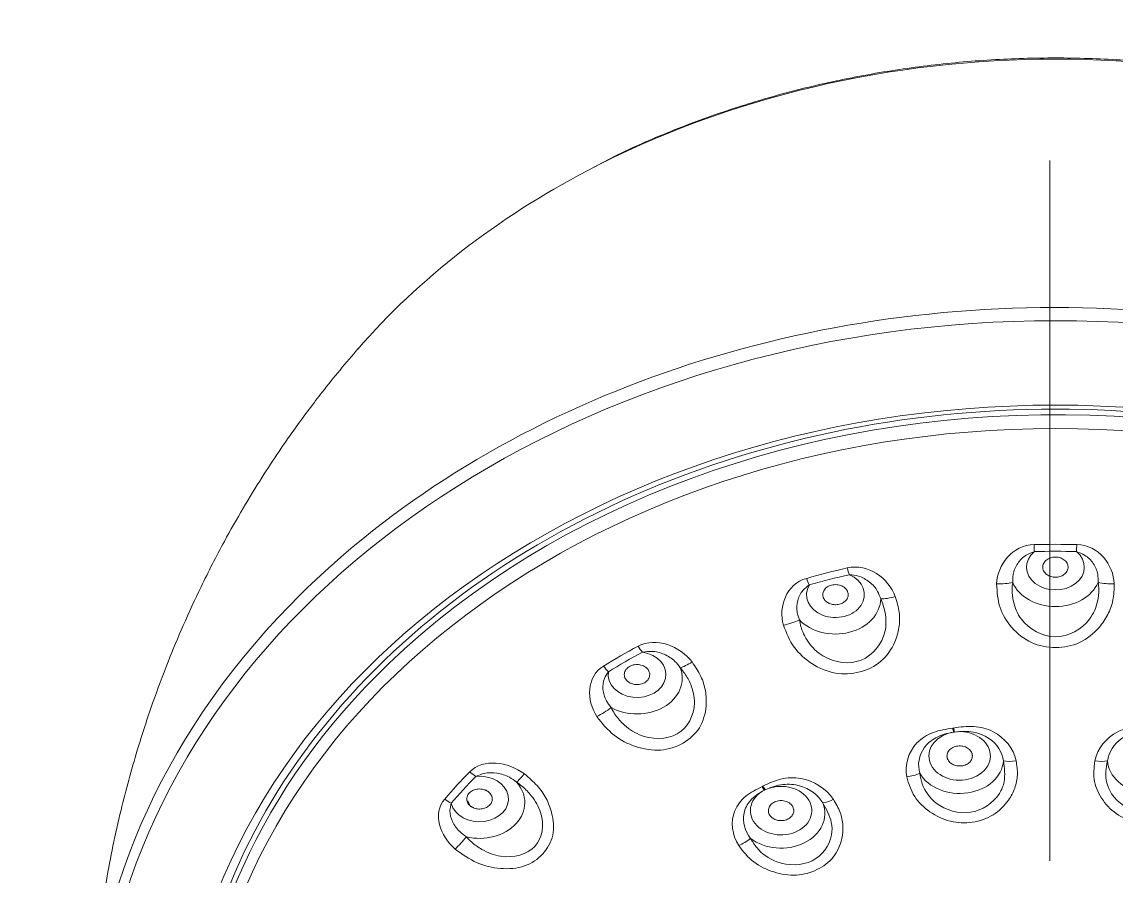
# Model space of a CAD drawing. Extents: x 900 to 2324, y -1513 to 827.
# Drawn here: x 1713.7 to 1756.74, y -699.6 to -666 of the extents above; entities that cross this region are included whole.
import ezdxf

# ---------------------------------------------------------------- set-up
doc = ezdxf.new("R2010")
doc.units = 0
doc.header["$LTSCALE"] = 4
doc.header["$MEASUREMENT"] = 0
doc.linetypes.add('CENTER2', pattern=[28.575, 19.05, -3.175, 3.175, -3.175])
doc.layers.add('1', color=7, linetype='CONTINUOUS')
doc.layers.add('Cneter', color=1, linetype='CENTER2', lineweight=13)

msp = doc.modelspace()

# ---------------------------------------------------------------- linework, layer by layer
at = {"layer": '1', "color": 7, "linetype": 'Continuous', "lineweight": 13}
msp.add_line((1731.346, -696.867), (1731.238, -696.631), dxfattribs=at)
for centre, major_axis, ratio, start_param, end_param in [((1754.357, -693.775), (33.305, 0), 0.790155, 0.985535, 2.156816), ((1754.357, -707.254), (-37.999, 0), 0.790155, 3.799488, 5.627397), ((1754.357, -707.536), (37.699, 0), 0.790155, 5.156583, 10.55138), ((1754.357, -708.345), (-34.52, 0), 0.790155, 3.141593, 6.283185), ((1754.357, -708.266), (-33.944, 0), 0.790155, 3.806432, 5.595275), ((1754.357, -687.443), (1.136, 0), 0.790155, 2.388638, 7.03614), ((1754.357, -709.537), (-29.098, 0), 0.790155, 4.683592, 4.741186), ((1754.357, -709.567), (28.789, 0), 0.790155, 1.541999, 1.599594), ((1745.705, -688.526), (1.136, 0), 0.790155, 2.702797, 7.350299), ((1754.357, -709.537), (-29.098, 0), 0.790155, 4.997751, 5.055346), ((1754.357, -709.567), (28.789, 0), 0.790155, 1.856158, 1.913753), ((1752.068, -687.741), (-0.999, 0.039), 0.356197, 1.560092, 2.238121), ((1754.357, -687.586), (-1.779, 0), 0.790155, 0.332697, 2.808896), ((1756.646, -687.741), (-0.999, -0.039), 0.356197, 0.903472, 1.581501), ((1748.126, -688.235), (-0.937, -0.348), 0.320636, 0.703306, 1.381335), ((1745.705, -688.669), (-1.779, 0), 0.790155, 0.646856, 3.123055), ((1743.772, -689.353), (-0.961, -0.277), 0.334397, 1.356903, 2.034932), ((1754.357, -709.537), (-29.098, 0), 0.790155, 5.31191, 5.369505), ((1737.899, -691.668), (1.136, 0), 0.790155, 3.016957, 7.664458), ((1754.357, -709.567), (28.789, 0), 0.790155, 2.170317, 2.227912), ((1740.216, -690.784), (-0.794, -0.608), 0.231194, 0.528428, 1.206457), ((1737.899, -691.811), (-1.779, 0), 0.790155, 0.961015, 3.437215), ((1736.512, -692.911), (-0.834, -0.551), 0.257371, 1.174339, 1.852368), ((1754.357, -710.778), (21.895, 0), 0.790155, 1.754739, 1.756453), ((1750.59, -694.869), (1.209, 0), 0.790155, 1.770981, 8.023396), ((1754.357, -710.792), (21.709, 0), 0.790155, 1.754739, 1.756453), ((1750.59, -694.984), (-1.723, 0), 0.790155, 0.428993, 3.082198), ((1752.824, -694.714), (-0.781, -0.174), 0.417986, 0.764301, 1.461164), ((1755.891, -694.714), (-0.781, 0.174), 0.417986, 1.680428, 2.377291), ((1758.124, -694.984), (-1.723, 0), 0.790155, 0.059394, 2.712599), ((1754.357, -709.537), (-29.098, 0), 0.790155, 5.626069, 5.683664), ((1731.705, -696.563), (1.136, 0), 0.790155, 3.331116, 7.978618), ((1754.357, -709.567), (28.789, 0), 0.790155, 2.484477, 2.542072), ((1731.705, -696.706), (-1.779, 0), 0.790155, 1.275174, 3.751374), ((1733.69, -695.141), (-0.602, -0.799), 0.096628, 0.391372, 1.069401), ((1743.565, -697.02), (1.209, 0), 0.790155, 2.140581, 8.392995), ((1748.556, -695.344), (-0.787, -0.142), 0.42214, 1.431635, 2.128498), ((1754.357, -710.778), (21.895, 0), 0.790155, 2.124338, 2.126052), ((1754.357, -710.792), (21.709, 0), 0.790155, 2.124338, 2.126052), ((1743.565, -697.135), (-1.723, 0), 0.790155, 0.798592, 3.451798), ((1745.696, -696.219), (-0.662, -0.45), 0.33463, 0.540665, 1.237528), ((1730.999, -698.067), (-0.651, -0.759), 0.132657, 1.027548, 1.705577), ((1742.004, -698.025), (-0.678, -0.425), 0.346531, 1.203606, 1.90047)]:
    msp.add_ellipse(centre, major_axis=major_axis, ratio=ratio, start_param=start_param, end_param=end_param, dxfattribs=at)
at = {"layer": '1', "color": 7, "linetype": 'Continuous', "lineweight": 18}
for centre, major_axis, ratio, start_param, end_param in [((1754.357, -693.775), (33.305, 0), 0.790155, 2.156816, 2.539311), ((1754.357, -708.18), (34.11, 0), 0.790155, 0, 3.141593), ((1753.528, -686.216), (0.023, -1), 0.017648, 5.058034, 5.371923), ((1755.186, -686.216), (0.023, 1), 0.017648, 4.052855, 4.366744), ((1746.253, -687.126), (-0.226, 0.974), 0.172536, 1.896758, 2.210646), ((1744.676, -687.531), (0.272, -0.962), 0.206104, 5.029409, 5.343298), ((1754.357, -707.254), (-37.999, 0), 0.790155, 5.627397, 6.920378), ((1738.113, -690.174), (-0.475, 0.88), 0.345831, 1.826509, 2.140397), ((1754.357, -708.266), (-33.944, 0), 0.790155, 5.595275, 6.283185), ((1736.772, -690.944), (0.521, -0.854), 0.374386, 4.949259, 5.263148), ((1750.35, -693.443), (-0.117, 0.791), 0.113137, 1.98774, 2.222155), ((1750.386, -693.438), (0.116, -0.791), 0.112105, 5.129487, 5.363902), ((1731.563, -695.059), (-0.716, 0.699), 0.485274, 1.699387, 2.013276), ((1742.913, -695.725), (-0.352, 0.718), 0.3231, 1.919159, 2.153574), ((1742.945, -695.71), (0.351, -0.719), 0.322207, 5.061239, 5.295654), ((1730.589, -696.119), (0.756, -0.654), 0.50602, 4.811058, 5.124946)]:
    msp.add_ellipse(centre, major_axis=major_axis, ratio=ratio, start_param=start_param, end_param=end_param, dxfattribs=at)
at = {"layer": '1', "color": 7, "linetype": 'Continuous', "lineweight": 13}
msp.add_ellipse((1754.357, -708.558), major_axis=(33.622, 0), ratio=0.790155, dxfattribs=at)
at = {"layer": '1', "color": 7, "linetype": 'Continuous', "lineweight": 18}
for points, knots in [([(1772.69, -671.797), (1772.107, -671.485), (1770.794, -670.833), (1768.667, -669.954), (1766.331, -669.156), (1763.925, -668.503), (1761.464, -667.998), (1758.963, -667.643), (1756.435, -667.44), (1753.895, -667.391), (1751.357, -667.496), (1748.837, -667.755), (1746.347, -668.165), (1743.904, -668.725), (1741.519, -669.431), (1739.212, -670.284), (1737.372, -671.084), (1736.336, -671.633), (1736.011, -671.814)], [0, 0, 0, 0, 0.053995, 0.119334, 0.18469, 0.250058, 0.315434, 0.380815, 0.446199, 0.511588, 0.576982, 0.642381, 0.707786, 0.773197, 0.838615, 0.904038, 0.969462, 1, 1, 1, 1]), ([(1726.935, -678.841), (1726.449, -679.398), (1725.618, -680.404), (1724.595, -681.769), (1723.808, -682.897), (1723.108, -683.964), (1722.387, -685.141), (1721.577, -686.572), (1720.786, -688.113), (1720.057, -689.695), (1719.419, -691.225), (1718.811, -692.856), (1718.18, -694.791), (1717.668, -696.675), (1717.283, -698.39), (1716.991, -699.914), (1716.702, -701.783), (1716.445, -704.229), (1716.367, -706.073), (1716.358, -707.1)], [0, 0, 0, 0, 0.073159, 0.128421, 0.166706, 0.205894, 0.252033, 0.300947, 0.366045, 0.420507, 0.470557, 0.527281, 0.590481, 0.669456, 0.716247, 0.761084, 0.820335, 0.900163, 1, 1, 1, 1]), ([(1753.528, -686.829), (1753.418, -686.871), (1753.155, -686.972), (1752.843, -687.289), (1752.676, -687.68), (1752.676, -687.941), (1752.676, -688.045)], [0, 0, 0, 0, 0.208279, 0.500324, 0.801781, 1, 1, 1, 1]), ([(1756.038, -688.045), (1756.038, -687.94), (1756.038, -687.679), (1755.871, -687.289), (1755.56, -686.972), (1755.296, -686.871), (1755.186, -686.829)], [0, 0, 0, 0, 0.200427, 0.49953, 0.790892, 1, 1, 1, 1]), ([(1754.857, -687.442), (1754.857, -687.436), (1754.857, -687.422), (1754.854, -687.395), (1754.844, -687.347), (1754.818, -687.281), (1754.765, -687.21), (1754.673, -687.128), (1754.519, -687.056), (1754.304, -687.038), (1754.131, -687.082), (1754.017, -687.149), (1753.947, -687.212), (1753.895, -687.284), (1753.869, -687.349), (1753.86, -687.395), (1753.858, -687.421), (1753.857, -687.437), (1753.857, -687.45), (1753.858, -687.463), (1753.86, -687.486), (1753.872, -687.556), (1753.914, -687.638), (1753.99, -687.714), (1754.082, -687.778), (1754.219, -687.831), (1754.402, -687.845), (1754.582, -687.806), (1754.734, -687.716), (1754.817, -687.61), (1754.85, -687.519), (1754.857, -687.47), (1754.857, -687.446), (1754.857, -687.442)], [0, 0, 0, 0, 0.007812, 0.015625, 0.03125, 0.0625, 0.09375, 0.125, 0.1875, 0.25, 0.3125, 0.34375, 0.375, 0.40625, 0.4375, 0.453125, 0.460938, 0.46875, 0.472656, 0.476562, 0.484375, 0.5, 0.5625, 0.59375, 0.625, 0.6875, 0.75, 0.8125, 0.875, 0.9375, 0.96875, 0.996094, 1, 1, 1, 1]), ([(1747.483, -688.695), (1747.448, -688.595), (1747.361, -688.344), (1747.068, -688.012), (1746.662, -687.784), (1746.374, -687.753), (1746.253, -687.739)], [0, 0, 0, 0, 0.200427, 0.49953, 0.790892, 1, 1, 1, 1]), ([(1744.676, -688.144), (1744.588, -688.211), (1744.375, -688.371), (1744.188, -688.751), (1744.163, -689.167), (1744.25, -689.417), (1744.285, -689.516)], [0, 0, 0, 0, 0.208279, 0.500324, 0.801781, 1, 1, 1, 1]), ([(1746.18, -688.403), (1746.177, -688.397), (1746.172, -688.384), (1746.158, -688.358), (1746.131, -688.316), (1746.08, -688.26), (1746.002, -688.204), (1745.881, -688.149), (1745.708, -688.119), (1745.496, -688.153), (1745.349, -688.238), (1745.266, -688.33), (1745.224, -688.406), (1745.204, -688.487), (1745.204, -688.555), (1745.213, -688.601), (1745.221, -688.627), (1745.227, -688.642), (1745.232, -688.655), (1745.238, -688.667), (1745.248, -688.688), (1745.288, -688.751), (1745.36, -688.819), (1745.462, -688.873), (1745.574, -688.912), (1745.725, -688.928), (1745.904, -688.897), (1746.061, -688.816), (1746.17, -688.694), (1746.208, -688.573), (1746.203, -688.478), (1746.191, -688.43), (1746.181, -688.406), (1746.18, -688.403)], [0, 0, 0, 0, 0.007812, 0.015625, 0.03125, 0.0625, 0.09375, 0.125, 0.1875, 0.25, 0.3125, 0.34375, 0.375, 0.40625, 0.4375, 0.453125, 0.460938, 0.46875, 0.472656, 0.476562, 0.484375, 0.5, 0.5625, 0.59375, 0.625, 0.6875, 0.75, 0.8125, 0.875, 0.9375, 0.96875, 0.996094, 1, 1, 1, 1]), ([(1739.601, -691.402), (1739.534, -691.314), (1739.368, -691.096), (1738.979, -690.848), (1738.518, -690.73), (1738.232, -690.77), (1738.113, -690.786)], [0, 0, 0, 0, 0.200427, 0.49953, 0.790892, 1, 1, 1, 1]), ([(1736.772, -691.556), (1736.713, -691.642), (1736.572, -691.846), (1736.53, -692.255), (1736.648, -692.659), (1736.814, -692.877), (1736.88, -692.964)], [0, 0, 0, 0, 0.208279, 0.500324, 0.801781, 1, 1, 1, 1]), ([(1738.303, -691.436), (1738.299, -691.43), (1738.288, -691.419), (1738.265, -691.398), (1738.222, -691.364), (1738.152, -691.324), (1738.056, -691.29), (1737.92, -691.267), (1737.743, -691.28), (1737.555, -691.365), (1737.448, -691.481), (1737.406, -691.589), (1737.395, -691.672), (1737.408, -691.754), (1737.435, -691.819), (1737.462, -691.86), (1737.479, -691.882), (1737.491, -691.896), (1737.5, -691.906), (1737.51, -691.917), (1737.529, -691.934), (1737.591, -691.985), (1737.686, -692.031), (1737.804, -692.058), (1737.926, -692.068), (1738.076, -692.046), (1738.235, -691.973), (1738.351, -691.857), (1738.407, -691.715), (1738.396, -691.59), (1738.355, -691.501), (1738.324, -691.458), (1738.306, -691.438), (1738.303, -691.436)], [0, 0, 0, 0, 0.007812, 0.015625, 0.03125, 0.0625, 0.09375, 0.125, 0.1875, 0.25, 0.3125, 0.34375, 0.375, 0.40625, 0.4375, 0.453125, 0.460938, 0.46875, 0.472656, 0.476562, 0.484375, 0.5, 0.5625, 0.59375, 0.625, 0.6875, 0.75, 0.8125, 0.875, 0.9375, 0.96875, 0.996094, 1, 1, 1, 1]), ([(1751.081, -694.795), (1751.078, -694.782), (1751.07, -694.757), (1751.048, -694.707), (1751.008, -694.647), (1750.942, -694.585), (1750.835, -694.518), (1750.672, -694.468), (1750.462, -694.476), (1750.304, -694.538), (1750.204, -694.614), (1750.146, -694.682), (1750.107, -694.757), (1750.089, -694.836), (1750.09, -694.896), (1750.097, -694.934), (1750.103, -694.96), (1750.126, -695.028), (1750.198, -695.129), (1750.321, -695.209), (1750.436, -695.248), (1750.527, -695.264), (1750.62, -695.266), (1750.743, -695.251), (1750.888, -695.199), (1751.021, -695.089), (1751.081, -694.971), (1751.092, -694.884), (1751.089, -694.833), (1751.084, -694.808), (1751.081, -694.795)], [0, 0, 0, 0, 0.015625, 0.03125, 0.0625, 0.09375, 0.125, 0.1875, 0.25, 0.3125, 0.34375, 0.375, 0.40625, 0.4375, 0.46875, 0.476562, 0.484375, 0.5, 0.5625, 0.625, 0.65625, 0.6875, 0.71875, 0.75, 0.8125, 0.875, 0.9375, 0.96875, 0.984375, 1, 1, 1, 1]), ([(1733.163, -695.901), (1733.071, -695.833), (1732.842, -695.664), (1732.396, -695.521), (1731.924, -695.519), (1731.67, -695.627), (1731.563, -695.672)], [0, 0, 0, 0, 0.200427, 0.49953, 0.790892, 1, 1, 1, 1]), ([(1731.998, -696.243), (1731.991, -696.239), (1731.977, -696.231), (1731.947, -696.217), (1731.893, -696.195), (1731.81, -696.174), (1731.706, -696.165), (1731.567, -696.176), (1731.404, -696.232), (1731.259, -696.358), (1731.203, -696.495), (1731.204, -696.608), (1731.227, -696.689), (1731.271, -696.765), (1731.322, -696.819), (1731.363, -696.852), (1731.389, -696.869), (1731.405, -696.879), (1731.419, -696.887), (1731.432, -696.894), (1731.456, -696.906), (1731.535, -696.939), (1731.644, -696.96), (1731.767, -696.957), (1731.886, -696.936), (1732.021, -696.879), (1732.143, -696.771), (1732.209, -696.632), (1732.206, -696.483), (1732.147, -696.367), (1732.072, -696.292), (1732.026, -696.259), (1732.002, -696.245), (1731.998, -696.243)], [0, 0, 0, 0, 0.007812, 0.015625, 0.03125, 0.0625, 0.09375, 0.125, 0.1875, 0.25, 0.3125, 0.34375, 0.375, 0.40625, 0.4375, 0.453125, 0.460938, 0.46875, 0.472656, 0.476562, 0.484375, 0.5, 0.5625, 0.59375, 0.625, 0.6875, 0.75, 0.8125, 0.875, 0.9375, 0.96875, 0.996094, 1, 1, 1, 1]), ([(1730.589, -696.732), (1730.566, -696.827), (1730.51, -697.057), (1730.616, -697.457), (1730.866, -697.815), (1731.095, -697.984), (1731.186, -698.051)], [0, 0, 0, 0, 0.208279, 0.500324, 0.801781, 1, 1, 1, 1]), ([(1743.989, -696.81), (1743.98, -696.799), (1743.961, -696.778), (1743.918, -696.737), (1743.853, -696.693), (1743.763, -696.654), (1743.633, -696.622), (1743.459, -696.622), (1743.266, -696.689), (1743.146, -696.792), (1743.089, -696.892), (1743.065, -696.972), (1743.064, -697.053), (1743.082, -697.132), (1743.111, -697.187), (1743.135, -697.221), (1743.152, -697.243), (1743.205, -697.3), (1743.318, -697.374), (1743.469, -697.413), (1743.594, -697.417), (1743.686, -697.406), (1743.774, -697.381), (1743.882, -697.332), (1743.993, -697.242), (1744.067, -697.101), (1744.069, -696.974), (1744.039, -696.89), (1744.013, -696.844), (1743.998, -696.821), (1743.989, -696.81)], [0, 0, 0, 0, 0.015625, 0.03125, 0.0625, 0.09375, 0.125, 0.1875, 0.25, 0.3125, 0.34375, 0.375, 0.40625, 0.4375, 0.46875, 0.476562, 0.484375, 0.5, 0.5625, 0.625, 0.65625, 0.6875, 0.71875, 0.75, 0.8125, 0.875, 0.9375, 0.96875, 0.984375, 1, 1, 1, 1])]:
    msp.add_open_spline(points, degree=3, knots=knots, dxfattribs=at)
at = {"layer": '1', "color": 7, "linetype": 'Continuous', "lineweight": 13}
for points in [[(1753.519, -686.555), (1752.66, -686.575), (1752.073, -687.35), (1752.044, -688.097)], [(1756.67, -688.097), (1756.641, -687.352), (1756.058, -686.575), (1755.195, -686.555)], [(1748.059, -688.596), (1747.796, -687.887), (1746.995, -687.283), (1746.166, -687.475)], [(1744.572, -687.884), (1743.763, -688.113), (1743.45, -689.001), (1743.659, -689.725)], [(1740.064, -691.173), (1739.592, -690.556), (1738.652, -690.17), (1737.939, -690.555)], [(1736.583, -691.333), (1735.903, -691.748), (1735.895, -692.676), (1736.321, -693.321)], [(1733.468, -695.576), (1732.834, -695.098), (1731.846, -694.953), (1731.319, -695.493)], [(1730.334, -696.564), (1729.849, -697.125), (1730.147, -698.017), (1730.749, -698.533)]]:
    msp.add_open_spline(points, degree=3, dxfattribs=at)
for points, knots in [([(1756.67, -688.097), (1756.665, -688.312), (1756.655, -688.729), (1756.44, -689.319), (1756.029, -689.919), (1755.352, -690.474), (1754.362, -690.665), (1753.368, -690.477), (1752.612, -689.859), (1752.098, -689.037), (1752.062, -688.416), (1752.044, -688.097)], [0, 0, 0, 0, 0.087456, 0.169153, 0.25014, 0.377375, 0.499739, 0.622279, 0.749894, 0.871256, 1, 1, 1, 1]), ([(1752.676, -688.045), (1752.665, -688.137), (1752.637, -688.389), (1752.698, -688.894), (1753.052, -689.737), (1753.848, -690.182), (1754.867, -690.182), (1755.664, -689.735), (1756.016, -688.892), (1756.077, -688.388), (1756.049, -688.136), (1756.038, -688.045)], [0, 0, 0, 0, 0.046355, 0.127416, 0.254336, 0.50001, 0.500136, 0.746142, 0.872777, 0.954138, 1, 1, 1, 1]), ([(1748.059, -688.596), (1748.122, -688.804), (1748.244, -689.206), (1748.227, -689.825), (1748.026, -690.502), (1747.559, -691.2), (1746.678, -691.626), (1745.673, -691.688), (1744.757, -691.279), (1744.008, -690.615), (1743.777, -690.028), (1743.659, -689.725)], [0, 0, 0, 0, 0.087456, 0.169153, 0.25014, 0.377375, 0.499739, 0.622279, 0.749894, 0.871256, 1, 1, 1, 1]), ([(1744.285, -689.516), (1744.303, -689.607), (1744.351, -689.857), (1744.563, -690.328), (1745.157, -691.051), (1746.053, -691.285), (1747.022, -691.036), (1747.641, -690.412), (1747.718, -689.515), (1747.623, -689.015), (1747.52, -688.78), (1747.483, -688.695)], [0, 0, 0, 0, 0.046355, 0.127416, 0.254336, 0.50001, 0.500136, 0.746142, 0.872777, 0.954138, 1, 1, 1, 1]), ([(1740.064, -691.173), (1740.189, -691.357), (1740.432, -691.714), (1740.614, -692.312), (1740.643, -693.011), (1740.431, -693.793), (1739.745, -694.415), (1738.828, -694.718), (1737.842, -694.547), (1736.931, -694.091), (1736.528, -693.583), (1736.321, -693.321)], [0, 0, 0, 0, 0.087456, 0.169153, 0.25014, 0.377375, 0.499739, 0.622279, 0.749894, 0.871256, 1, 1, 1, 1]), ([(1736.88, -692.964), (1736.924, -693.047), (1737.045, -693.276), (1737.386, -693.677), (1738.162, -694.23), (1739.07, -694.238), (1739.894, -693.764), (1740.275, -693.015), (1740.069, -692.134), (1739.827, -691.677), (1739.661, -691.475), (1739.601, -691.402)], [0, 0, 0, 0, 0.046355, 0.127416, 0.254336, 0.50001, 0.500136, 0.746142, 0.872777, 0.954138, 1, 1, 1, 1]), ([(1750.316, -693.776), (1750.057, -693.814), (1749.792, -693.855), (1749.304, -694.039), (1749.083, -694.179), (1748.566, -694.712), (1748.42, -695.219), (1748.506, -695.693)], [0, 0, 0, 0, 0.25, 0.25, 0.5, 0.5, 1, 1, 1, 1]), ([(1752.81, -695.057), (1752.705, -694.585), (1752.371, -694.151), (1751.671, -693.796), (1751.407, -693.728), (1750.875, -693.695), (1750.614, -693.732), (1750.352, -693.77)], [0, 0, 0, 0, 0.5, 0.5, 0.75, 0.75, 1, 1, 1, 1]), ([(1758.362, -693.77), (1758.103, -693.732), (1757.837, -693.695), (1757.305, -693.728), (1757.041, -693.797), (1756.345, -694.15), (1756.009, -694.586), (1755.904, -695.057)], [0, 0, 0, 0, 0.25, 0.25, 0.5, 0.5, 1, 1, 1, 1]), ([(1749.023, -695.551), (1748.925, -695.22), (1748.976, -694.848), (1749.308, -694.394), (1749.462, -694.258), (1749.852, -694.047), (1750.09, -693.973), (1750.35, -693.933)], [0, 0, 0, 0, 0.5, 0.5, 0.75, 0.75, 1, 1, 1, 1]), ([(1750.386, -693.928), (1750.649, -693.891), (1750.901, -693.892), (1751.357, -693.977), (1751.56, -694.06), (1752.066, -694.392), (1752.266, -694.726), (1752.31, -695.065)], [0, 0, 0, 0, 0.25, 0.25, 0.5, 0.5, 1, 1, 1, 1]), ([(1756.404, -695.065), (1756.448, -694.727), (1756.649, -694.392), (1757.153, -694.061), (1757.355, -693.978), (1757.811, -693.892), (1758.068, -693.891), (1758.328, -693.928)], [0, 0, 0, 0, 0.5, 0.5, 0.75, 0.75, 1, 1, 1, 1]), ([(1752.81, -695.057), (1752.839, -695.244), (1752.893, -695.606), (1752.78, -696.141), (1752.486, -696.7), (1751.949, -697.243), (1751.101, -697.522), (1750.193, -697.499), (1749.399, -697.1), (1748.748, -696.494), (1748.587, -695.963), (1748.506, -695.693)], [0, 0, 0, 0, 0.087607, 0.169371, 0.250856, 0.377447, 0.501128, 0.621802, 0.747777, 0.872041, 1, 1, 1, 1]), ([(1749.023, -695.551), (1749.048, -695.69), (1749.127, -696.129), (1749.678, -696.902), (1750.558, -697.154), (1751.477, -697.017), (1752.079, -696.61), (1752.411, -695.788), (1752.349, -695.342), (1752.31, -695.065)], [0, 0, 0, 0, 0.080562, 0.253207, 0.499831, 0.500495, 0.747529, 0.843295, 1, 1, 1, 1]), ([(1760.208, -695.693), (1760.161, -695.877), (1760.071, -696.234), (1759.754, -696.706), (1759.258, -697.148), (1758.539, -697.505), (1757.631, -697.525), (1756.785, -697.243), (1756.193, -696.639), (1755.817, -695.882), (1755.875, -695.335), (1755.904, -695.057)], [0, 0, 0, 0, 0.087607, 0.169371, 0.250856, 0.377447, 0.501128, 0.621802, 0.747777, 0.872041, 1, 1, 1, 1]), ([(1756.404, -695.065), (1756.375, -695.204), (1756.283, -695.641), (1756.508, -696.528), (1757.241, -697.019), (1758.161, -697.154), (1758.885, -696.943), (1759.511, -696.261), (1759.622, -695.823), (1759.691, -695.551)], [0, 0, 0, 0, 0.080562, 0.253207, 0.499831, 0.500495, 0.747529, 0.843295, 1, 1, 1, 1]), ([(1733.468, -695.576), (1733.643, -695.723), (1733.983, -696.007), (1734.346, -696.537), (1734.603, -697.199), (1734.666, -698.001), (1734.243, -698.761), (1733.503, -699.272), (1732.544, -699.344), (1731.56, -699.125), (1731.024, -698.734), (1730.749, -698.533)], [0, 0, 0, 0, 0.087456, 0.169153, 0.25014, 0.377375, 0.499739, 0.622279, 0.749894, 0.871256, 1, 1, 1, 1]), ([(1731.186, -698.051), (1731.252, -698.12), (1731.433, -698.311), (1731.871, -698.615), (1732.753, -698.96), (1733.583, -698.751), (1734.182, -698.099), (1734.287, -697.289), (1733.819, -696.493), (1733.454, -696.111), (1733.24, -695.957), (1733.163, -695.901)], [0, 0, 0, 0, 0.046355, 0.127416, 0.254336, 0.50001, 0.500136, 0.746142, 0.872777, 0.954138, 1, 1, 1, 1]), ([(1745.622, -696.576), (1745.339, -696.161), (1744.861, -695.847), (1744.075, -695.711), (1743.805, -695.722), (1743.3, -695.843), (1743.073, -695.952), (1742.847, -696.062)], [0, 0, 0, 0, 0.5, 0.5, 0.75, 0.75, 1, 1, 1, 1]), ([(1742.945, -696.2), (1743.173, -696.091), (1743.408, -696.02), (1743.869, -695.969), (1744.093, -695.989), (1744.702, -696.157), (1745.026, -696.413), (1745.206, -696.719)], [0, 0, 0, 0, 0.25, 0.25, 0.5, 0.5, 1, 1, 1, 1]), ([(1742.815, -696.077), (1742.592, -696.187), (1742.364, -696.301), (1741.986, -696.613), (1741.837, -696.808), (1741.569, -697.456), (1741.634, -697.975), (1741.899, -698.397)], [0, 0, 0, 0, 0.25, 0.25, 0.5, 0.5, 1, 1, 1, 1]), ([(1742.363, -698.11), (1742.136, -697.828), (1742.029, -697.464), (1742.146, -696.943), (1742.231, -696.772), (1742.501, -696.464), (1742.69, -696.327), (1742.913, -696.216)], [0, 0, 0, 0, 0.5, 0.5, 0.75, 0.75, 1, 1, 1, 1]), ([(1745.622, -696.576), (1745.721, -696.744), (1745.913, -697.07), (1746.019, -697.606), (1745.967, -698.216), (1745.684, -698.88), (1745.011, -699.383), (1744.165, -699.62), (1743.274, -699.47), (1742.436, -699.084), (1742.079, -698.628), (1741.899, -698.397)], [0, 0, 0, 0, 0.087607, 0.169371, 0.250856, 0.377447, 0.501128, 0.621802, 0.747777, 0.872041, 1, 1, 1, 1]), ([(1742.363, -698.11), (1742.439, -698.235), (1742.677, -698.627), (1743.48, -699.199), (1744.388, -699.187), (1745.183, -698.798), (1745.581, -698.243), (1745.573, -697.373), (1745.346, -696.969), (1745.206, -696.719)], [0, 0, 0, 0, 0.080562, 0.253207, 0.499831, 0.500495, 0.747529, 0.843295, 1, 1, 1, 1])]:
    msp.add_open_spline(points, degree=3, knots=knots, dxfattribs=at)
at = {"layer": 'Cneter', "lineweight": 5, "ltscale": 0.5}
msp.add_line((1754.131, -1099.04), (1754.131, -671.45), dxfattribs=at)

doc.saveas('drawing.dxf')
